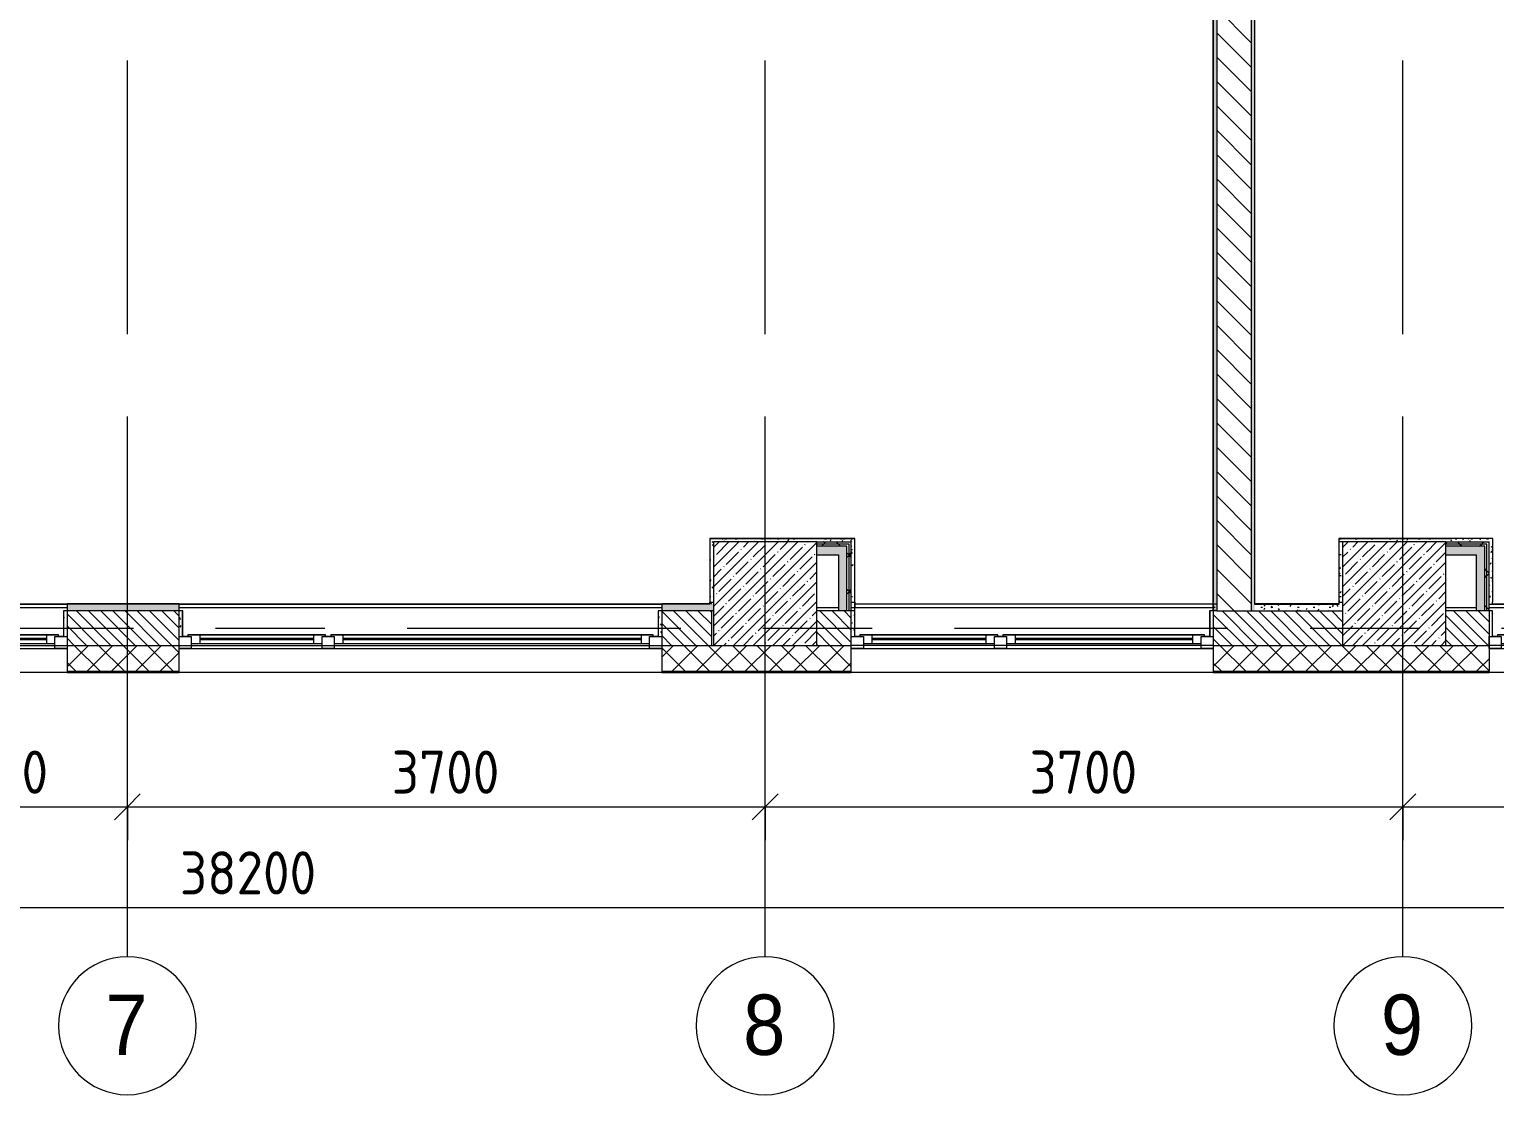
# Model space of a CAD drawing. Header units: millimetres. Extents: x -3456 to 185767, y -8553 to 29000.
# Drawn here: x 17941 to 26443, y -2706 to 3474 of the extents above; entities that cross this region are included whole.
import ezdxf

# ---------------------------------------------------------------- set-up
doc = ezdxf.new("R2010")
doc.units = ezdxf.units.MM
doc.linetypes.add('Осевая', pattern=[3175, 635, -476.25, 1587.5, -476.25])
for name, color, linetype, lineweight in [('A-ANNO-DIMS', 7, 'Continuous', 9), ('A-ANNO-DIMS-100', 7, 'Continuous', 9), ('A-GLAZ', 7, 'Continuous', 9), ('A-GLAZ-1', 7, 'Continuous', 13), ('A-WALL', 7, 'Continuous', 9), ('I-WALL', 7, 'Continuous', 9), ('S-COLS', 7, 'Continuous', 9), ('Оси', 7, 'Continuous', 9), ('Оси-1', 7, 'Continuous', 20), ('Оси-2', 7, 'Осевая', 9)]:
    doc.layers.add(name, color=color, linetype=linetype, lineweight=lineweight)
doc.layers.add('A-WALL-1', color=7, linetype='Continuous', lineweight=9, true_color=0x3c3c3c)
doc.layers.add('A-WALL-FNSH-1', color=7, linetype='Continuous', lineweight=9, true_color=0x3c3c3c)
doc.styles.add('Arial', font='arial.ttf', dxfattribs={"width": 0.9, "height": 350})
doc.styles.add('ISOCPEUR', font='isocpeur.ttf', dxfattribs={"width": 0.9, "height": 250})
doc.dimstyles.new('ISO-2_5_0_9К_БОЛЬШОЙ', dxfattribs={"dimscale": 304.8, "dimtxt": 248.995294, "dimasz": 0.492126, "dimexe": 0.393701, "dimexo": 0.984252, "dimgap": 0, "dimtad": 1, "dimdec": 0, "dimrnd": 10, "dimzin": 0, "dimdsep": 46, "dimtxsty": 'ISOCPEUR', "dimblk1": 'OBLIQUE', "dimblk2": 'OBLIQUE', "dimsah": 1, "dimcen": 0.09, "dimdle": 0.393701, "dimazin": 0, "dimtfac": 1, "dimtdec": 4, "dimtix": 1, "dimtmove": 0, "dimatfit": 3, "dimfxl": 1, "dimtvp": 1, "dimtolj": 1, "dimtzin": 0, "dimarcsym": 2})
pattern_1 = [(135, (0, 0), (-35.35534, -35.35534), [])]
pattern_2 = [(0, (0, 0), (121.92, 30.48), [10.058, -81.382, 10.058, -81.382, -487.68]), (0, (0, 0), (121.92, 30.48), [-182.88, 10.058, -172.822, 10.058, -81.382, -213.36]), (0, (0, 0), (121.92, 30.48), [-457.2, 10.058, -50.902, 10.058, -142.342]), (120, (45.72, 15.24), (-87.356454, 90.345817), [10.058, -81.382, 10.058, -81.382, -487.68]), (120, (45.72, 15.24), (-87.356454, 90.345817), [-182.88, 10.058, -172.822, 10.058, -81.382, -213.36]), (120, (45.72, 15.24), (-87.356454, 90.345817), [-457.2, 10.058, -50.902, 10.058, -142.342]), (240, (60.96, 76.2), (-34.563546, -120.825817), [10.058, -81.382, 10.058, -81.382, -487.68]), (240, (60.96, 76.2), (-34.563546, -120.825817), [-182.88, 10.058, -172.822, 10.058, -81.382, -213.36]), (240, (60.96, 76.2), (-34.563546, -120.825817), [-457.2, 10.058, -50.902, 10.058, -142.342])]
pattern_3 = [(45, (0, 0), (-106.066, 106.066), []), (135, (0, 0), (-106.066, -106.066), [])]

# ---------------------------------------------------------------- blocks, each defined once
blk = doc.blocks.new('BSC_Колонна _Прямоугольная - 600х600-V1-План заполнения и маркировки дверных проемов 2 этажа в осях 1-12')
at = {"layer": 'S-COLS'}
h = blk.add_hatch(dxfattribs=at)
h.set_pattern_fill('FP_3', color=256, style=0, pattern_type=2)
h.set_pattern_definition([(45, (-25860, -200), (-57.02463, 57.02463), []), (45, (-25802.975, -200), (-57.02463, 57.02463), [100.806, -20.161, 3.353, -16.808])])
h.paths.add_polyline_path([(-300, -300), (300, -300), (300, 300), (-300, 300), (-300, -13.6)])
for p, q in [((300, 300), (-300, 300)), ((-300, 300), (-300, -300)), ((300, -300), (300, 300)), ((-300, -300), (300, -300))]:
    blk.add_line(p, q, dxfattribs=at)
blk = doc.blocks.new('120_Окно_СКБ_2Ст - 120_Окно_СКБ_2Ст 2800х2500_створка_-22445922-План заполнения и маркировки дверных проемов 2 этажа в осях 1-12')
at = {"layer": 'A-GLAZ'}
for p, q in [((1400, -57), (-1400, -57)), ((-1380, -127), (-1350, -127)), ((-1280, -107), (450, -107)), ((450, -117), (-1280, -117)), ((520, -127), (550, -127)), ((620, -107), (1280, -107)), ((1280, -117), (620, -117)), ((1350, -127), (1380, -127))]:
    blk.add_line(p, q, dxfattribs=at)
at = {"layer": 'A-GLAZ-1'}
for p, q in [((-1400, -127), (-1400, -57)), ((-1400, -57), (-1330, -57)), ((-1330, -57), (-1330, -127)), ((500, -127), (500, -57)), ((500, -57), (570, -57)), ((570, -57), (570, -127)), ((1330, -127), (1330, -57)), ((1330, -57), (1400, -57)), ((1400, -57), (1400, -127)), ((-1330, -127), (-1400, -127)), ((-1330, -127), (-1350, -127)), ((-1350, -127), (-1350, -137)), ((-1350, -137), (520, -137)), ((520, -137), (-1350, -137)), ((500, -87), (-1330, -87)), ((-1330, -87), (-1330, -127)), ((-1280, -137), (-1280, -87)), ((450, -137), (450, -87)), ((500, -127), (500, -87)), ((570, -127), (500, -127)), ((520, -127), (500, -127)), ((520, -137), (520, -127)), ((570, -127), (550, -127)), ((550, -127), (550, -137)), ((550, -137), (1350, -137)), ((1350, -137), (550, -137)), ((1330, -87), (570, -87)), ((570, -87), (570, -127)), ((620, -137), (620, -87)), ((1280, -137), (1280, -87)), ((1330, -127), (1330, -87)), ((1400, -127), (1330, -127)), ((1350, -127), (1330, -127)), ((1350, -137), (1350, -127))]:
    blk.add_line(p, q, dxfattribs=at)
blk = doc.blocks.new('120_Окно_СКБ_2Ст - 120_Окно_СКБ_2Ст 2800х2500 4-24273432-План заполнения и маркировки дверных проемов 2 этажа в осях 1-12')
at = {"layer": 'A-GLAZ'}
for p, q in [((1400, -57), (-1400, -57)), ((-1400, -127), (-1350, -127)), ((-1280, -107), (-620, -107)), ((-620, -117), (-1280, -117)), ((-550, -127), (-520, -127)), ((-450, -107), (1280, -107)), ((1280, -117), (-450, -117)), ((1350, -127), (1380, -127))]:
    blk.add_line(p, q, dxfattribs=at)
at = {"layer": 'A-GLAZ-1'}
for p, q in [((-1400, -127), (-1400, -57)), ((-1400, -57), (-1330, -57)), ((-1330, -57), (-1330, -127)), ((-570, -127), (-570, -57)), ((-570, -57), (-500, -57)), ((-500, -57), (-500, -127)), ((1330, -127), (1330, -57)), ((1330, -57), (1400, -57)), ((1400, -57), (1400, -127)), ((-1330, -127), (-1400, -127)), ((-1330, -127), (-1350, -127)), ((-1350, -127), (-1350, -137)), ((-1350, -137), (-550, -137)), ((-550, -137), (-1350, -137)), ((-570, -87), (-1330, -87)), ((-1330, -87), (-1330, -127)), ((-1280, -137), (-1280, -87)), ((-620, -137), (-620, -87)), ((-570, -127), (-570, -87)), ((-500, -127), (-570, -127)), ((-550, -127), (-570, -127)), ((-550, -137), (-550, -127)), ((-500, -127), (-520, -127)), ((-520, -127), (-520, -137)), ((-520, -137), (1350, -137)), ((1350, -137), (-520, -137)), ((1330, -87), (-500, -87)), ((-500, -87), (-500, -127)), ((-450, -137), (-450, -87)), ((1280, -137), (1280, -87)), ((1330, -127), (1330, -87)), ((1400, -127), (1330, -127)), ((1350, -127), (1330, -127)), ((1350, -137), (1350, -127))]:
    blk.add_line(p, q, dxfattribs=at)
blk = doc.blocks.new('120_Окно_СКБ_1Ст - 120_Окно_СКБ_1Ст 900х2500_h_-V55-План заполнения и маркировки дверных проемов 2 этажа в осях 1-12')
at = {"layer": 'A-GLAZ'}
for p, q in [((450, -57), (-450, -57)), ((-430, -127), (-400, -127)), ((-330, -107), (330, -107)), ((330, -117), (-330, -117)), ((400, -127), (450, -127))]:
    blk.add_line(p, q, dxfattribs=at)
at = {"layer": 'A-GLAZ-1'}
for p, q in [((-450, -127), (-450, -57)), ((-450, -57), (-380, -57)), ((-380, -57), (-380, -127)), ((380, -127), (380, -57)), ((380, -57), (450, -57)), ((450, -57), (450, -127)), ((-380, -127), (-450, -127)), ((-380, -127), (-400, -127)), ((-400, -127), (-400, -137)), ((-400, -137), (400, -137)), ((400, -137), (-400, -137)), ((380, -87), (-380, -87)), ((-380, -87), (-380, -127)), ((-330, -137), (-330, -87)), ((330, -137), (330, -87)), ((380, -127), (380, -87)), ((450, -127), (380, -127)), ((400, -127), (380, -127)), ((400, -137), (400, -127))]:
    blk.add_line(p, q, dxfattribs=at)
blk = doc.blocks.new('120_Окно_СКБ_2Ст - 120_Окно_СКБ_2Ст 2100х2400 _мал створка справа_-22446225-План заполнения и маркировки дверных проемов 2 этажа в осях 1-12')
at = {"layer": 'A-GLAZ'}
for p, q in [((1050, -57), (-1050, -57)), ((-1030, -127), (-1000, -127)), ((-930, -107), (100, -107)), ((100, -117), (-930, -117)), ((170, -127), (200, -127)), ((270, -107), (930, -107)), ((930, -117), (270, -117)), ((1000, -127), (1030, -127))]:
    blk.add_line(p, q, dxfattribs=at)
at = {"layer": 'A-GLAZ-1'}
for p, q in [((-1050, -127), (-1050, -57)), ((-1050, -57), (-980, -57)), ((-980, -57), (-980, -127)), ((150, -127), (150, -57)), ((150, -57), (220, -57)), ((220, -57), (220, -127)), ((980, -127), (980, -57)), ((980, -57), (1050, -57)), ((1050, -57), (1050, -127)), ((-980, -127), (-1050, -127)), ((-980, -127), (-1000, -127)), ((-1000, -127), (-1000, -137)), ((-1000, -137), (170, -137)), ((170, -137), (-1000, -137)), ((150, -87), (-980, -87)), ((-980, -87), (-980, -127)), ((-930, -137), (-930, -87)), ((100, -137), (100, -87)), ((150, -127), (150, -87)), ((220, -127), (150, -127)), ((170, -127), (150, -127)), ((170, -137), (170, -127)), ((220, -127), (200, -127)), ((200, -127), (200, -137)), ((200, -137), (1000, -137)), ((1000, -137), (200, -137)), ((980, -87), (220, -87)), ((220, -87), (220, -127)), ((270, -137), (270, -87)), ((930, -137), (930, -87)), ((980, -127), (980, -87)), ((1050, -127), (980, -127)), ((1000, -127), (980, -127)), ((1000, -137), (1000, -127))]:
    blk.add_line(p, q, dxfattribs=at)
blk = doc.blocks.new('BSC_Колонна _Прямоугольная - 600х600-V57-План заполнения и маркировки дверных проемов 2 этажа в осях 1-12')
at = {"layer": 'S-COLS'}
h = blk.add_hatch(dxfattribs=at)
h.set_pattern_fill('FP_70', color=256, style=0, pattern_type=2)
h.set_pattern_definition([(45, (-22210, -200), (-57.02463, 57.02463), []), (45, (-22152.975, -200), (-57.02463, 57.02463), [100.806, -20.161, 3.353, -16.808])])
h.paths.add_polyline_path([(-300, -300), (300, -300), (300, 300), (-300, 300), (-300, -13.6)])
for p, q in [((300, 300), (-300, 300)), ((-300, 300), (-300, -300)), ((300, -300), (300, 300)), ((-300, -300), (300, -300))]:
    blk.add_line(p, q, dxfattribs=at)
blk = doc.blocks.new('Ось сетки - D8-29747960-План заполнения и маркировки дверных проемов 2 этажа в осях 1-12')
at = {"layer": 'Оси-1'}
for start, end in [(360, 180), (180, 360)]:
    blk.add_arc((0, 0), 4, start, end, dxfattribs=at)
blk = doc.blocks.new('DIMBLOCK6-План заполнения и маркировки дверных проемов 2 этажа в осях 1-12')
at = {"layer": 'A-ANNO-DIMS-100'}
for p, q in [((17010, -1230.7), (17010, -916.8)), ((18510, -1230.7), (18510, -916.8)), ((17010, -1036.8), (18510, -1036.8)), ((17010, -1036.8), (17010, -1230.7)), ((18510, -1036.8), (18510, -1230.7))]:
    blk.add_line(p, q, dxfattribs=at)
at = {"layer": 'A-ANNO-DIMS-100', "lineweight": 20}
for p, q in [((17010, -1036.8), (17085, -961.8)), ((18510, -1036.8), (18585, -961.8)), ((17010, -1036.8), (16935, -1111.8)), ((18510, -1036.8), (18435, -1111.8))]:
    blk.add_line(p, q, dxfattribs=at)
at = {"layer": 'A-ANNO-DIMS-100', "color": 0, "insert": (17465.5, -710.2), "char_height": 250, "width": 706.764, "attachment_point": 1, "line_spacing_factor": 1.149209, "style": 'ISOCPEUR'}
blk.add_mtext('1500', dxfattribs=at)
blk = doc.blocks.new('_Oblique')
at = {"color": 0, "linetype": 'ByBlock', "lineweight": -2}
blk.add_line((-0.5, -0.5), (0.5, 0.5), dxfattribs=at)
blk = doc.blocks.new('DIMBLOCK7-План заполнения и маркировки дверных проемов 2 этажа в осях 1-12')
at = {"layer": 'A-ANNO-DIMS-100'}
for p, q in [((18510, -1230.7), (18510, -916.8)), ((22210, -1230.7), (22210, -916.8)), ((18510, -1036.8), (22210, -1036.8)), ((18510, -1036.8), (18510, -1230.7)), ((22210, -1036.8), (22210, -1230.7))]:
    blk.add_line(p, q, dxfattribs=at)
at = {"layer": 'A-ANNO-DIMS-100', "lineweight": 20}
for p, q in [((18510, -1036.8), (18585, -961.8)), ((22210, -1036.8), (22285, -961.8)), ((18510, -1036.8), (18435, -1111.8)), ((22210, -1036.8), (22135, -1111.8))]:
    blk.add_line(p, q, dxfattribs=at)
at = {"layer": 'A-ANNO-DIMS-100', "color": 0, "insert": (20044, -710.2), "char_height": 250, "width": 758.478, "attachment_point": 1, "line_spacing_factor": 1.149209, "style": 'ISOCPEUR'}
blk.add_mtext('3700', dxfattribs=at)
blk = doc.blocks.new('DIMBLOCK8-План заполнения и маркировки дверных проемов 2 этажа в осях 1-12')
at = {"layer": 'A-ANNO-DIMS-100'}
for p, q in [((22210, -1230.7), (22210, -916.8)), ((25910, -1230.7), (25910, -916.8)), ((22210, -1036.8), (25910, -1036.8)), ((22210, -1036.8), (22210, -1230.7)), ((25910, -1036.8), (25910, -1230.7))]:
    blk.add_line(p, q, dxfattribs=at)
at = {"layer": 'A-ANNO-DIMS-100', "lineweight": 20}
for p, q in [((22210, -1036.8), (22285, -961.8)), ((25910, -1036.8), (25985, -961.8)), ((22210, -1036.8), (22135, -1111.8)), ((25910, -1036.8), (25835, -1111.8))]:
    blk.add_line(p, q, dxfattribs=at)
at = {"layer": 'A-ANNO-DIMS-100', "color": 0, "insert": (23744, -710.2), "char_height": 250, "width": 758.478, "attachment_point": 1, "line_spacing_factor": 1.149209, "style": 'ISOCPEUR'}
blk.add_mtext('3700', dxfattribs=at)
blk = doc.blocks.new('DIMBLOCK9-План заполнения и маркировки дверных проемов 2 этажа в осях 1-12')
at = {"layer": 'A-ANNO-DIMS-100'}
for p, q in [((25910, -1230.7), (25910, -916.8)), ((29610, -1230.7), (29610, -916.8)), ((25910, -1036.8), (29610, -1036.8)), ((25910, -1036.8), (25910, -1230.7)), ((29610, -1036.8), (29610, -1230.7))]:
    blk.add_line(p, q, dxfattribs=at)
at = {"layer": 'A-ANNO-DIMS-100', "lineweight": 20}
for p, q in [((25910, -1036.8), (25985, -961.8)), ((29610, -1036.8), (29685, -961.8)), ((25910, -1036.8), (25835, -1111.8)), ((29610, -1036.8), (29535, -1111.8))]:
    blk.add_line(p, q, dxfattribs=at)
at = {"layer": 'A-ANNO-DIMS-100', "color": 0, "insert": (27444, -710.2), "char_height": 250, "width": 758.478, "attachment_point": 1, "line_spacing_factor": 1.149209, "style": 'ISOCPEUR'}
blk.add_mtext('3700', dxfattribs=at)
blk = doc.blocks.new('DIMBLOCK25-План заполнения и маркировки дверных проемов 2 этажа в осях 1-12')
at = {"layer": 'A-ANNO-DIMS-100'}
for p, q in [((110, -1815.2), (110, -1501.2)), ((38310, -1815.2), (38310, -1501.2)), ((-10, -1621.2), (38430, -1621.2)), ((110, -1621.2), (110, -1815.2)), ((38310, -1621.2), (38310, -1815.2))]:
    blk.add_line(p, q, dxfattribs=at)
at = {"layer": 'A-ANNO-DIMS-100', "lineweight": 20}
for p, q in [((110, -1621.2), (185, -1546.2)), ((38310, -1621.2), (38385, -1546.2)), ((110, -1621.2), (35, -1696.2)), ((38310, -1621.2), (38235, -1696.2))]:
    blk.add_line(p, q, dxfattribs=at)
at = {"layer": 'A-ANNO-DIMS-100', "color": 0, "insert": (18815, -1294.6), "char_height": 250, "width": 948.097, "attachment_point": 1, "line_spacing_factor": 1.149209, "style": 'ISOCPEUR'}
blk.add_mtext('38200', dxfattribs=at)

msp = doc.modelspace()

# ---------------------------------------------------------------- hatches: boundary and pattern name
at = {"layer": 'A-WALL'}
h = msp.add_hatch(dxfattribs=at)
h.set_pattern_fill('FP_18', color=256, style=0, pattern_type=2)
h.set_pattern_definition(pattern_1)
h.paths.add_polyline_path([(21900, -100), (21900, 100), (21610, 100), (21610, -100)])
h.paths.add_polyline_path([(18160, -100), (18810, -100), (18810, 100), (18160, 100)])
h = msp.add_hatch(dxfattribs=at)
h.set_pattern_fill('FP_18', color=256, style=0, pattern_type=2)
h.set_pattern_definition(pattern_1)
h.paths.add_polyline_path([(24810, -100), (25560, -100), (25560, 100), (24810, 100)])
h.paths.add_polyline_path([(22510, -100), (22710, -100), (22710, 100), (22510, 100)])
h = msp.add_hatch(dxfattribs=at)
h.set_pattern_fill('FP_18', color=256, style=0, pattern_type=2)
h.set_pattern_definition(pattern_1)
h.paths.add_polyline_path([(26409.7, -100), (26409.7, 100), (26160, 100), (26160, -100)])
h = msp.add_hatch(dxfattribs=at)
h.set_pattern_fill('FP_14', color=256, style=0, pattern_type=2)
h.set_pattern_definition([(45, (0, 0), (-70.71068, 70.71068), []), (135, (0, 0), (-70.71068, -70.71068), [])])
h.paths.add_polyline_path([(33610, -250), (33870, -250), (33870, -100), (33010, -100), (33010, -250)])
h.paths.add_polyline_path([(38607.7, -250), (38607.7, -100), (37990, -100), (37990, -250), (38540, -250)])
h.paths.add_polyline_path([(34770, -250), (35890, -250), (35890, -100), (34770, -100)])
h.paths.add_polyline_path([(26160, -250), (26409.7, -250), (26409.7, -100), (24810, -100), (24810, -250), (25611, -250)])
h.paths.add_polyline_path([(21610, -250), (22710, -250), (22710, -100), (21610, -100)])
h.paths.add_polyline_path([(18160, -250), (18810, -250), (18810, -100), (18160, -100)])
h.paths.add_polyline_path([(11660, -250), (13010, -250), (13010, -100), (11660, -100)])
h.paths.add_polyline_path([(16110, -250), (17260, -250), (17260, -100), (16110, -100)])
h.paths.add_polyline_path([(29809.7, -250), (30910, -250), (30910, -100), (29209.7, -100), (29209.7, -250), (29627.3, -250)])
h.paths.add_polyline_path([(6868.2, -250), (8560, -250), (8560, -100), (4630, -100), (4630, -250)])
h.paths.add_polyline_path([(-260, -250), (3730, -250), (3730, -100), (-260, -100)])
at = {"layer": 'I-WALL'}
h = msp.add_hatch(dxfattribs=at)
h.set_pattern_fill('FP_89', color=256, style=0, pattern_type=2)
h.set_pattern_definition(pattern_2)
h.paths.add_polyline_path([(24830, 100), (24830, 7700), (24810, 7700), (24810, 100)])
h = msp.add_hatch(dxfattribs=at)
h.set_pattern_fill('FP_13', color=256, style=0, pattern_type=2)
h.set_pattern_definition([(135, (0, 0), (-70.71068, -70.71068), [])])
h.paths.add_polyline_path([(24830, 100), (25030, 100), (25030, 7700), (24830, 7700), (24830, 140)])
h = msp.add_hatch(dxfattribs=at)
h.set_pattern_fill('FP_89', color=256, style=0, pattern_type=2)
h.set_pattern_definition(pattern_2)
h.paths.add_polyline_path([(25050, 100), (25050, 7080), (25030, 7080), (25030, 100)])
h = msp.add_hatch(dxfattribs=at)
h.set_pattern_fill('FP_89', color=256, style=0, pattern_type=2)
h.set_pattern_definition(pattern_2)
h.paths.add_polyline_path([(21910, 500), (22710, 500), (22710, 520), (21890, 520), (21890, 500)])
h = msp.add_hatch(dxfattribs=at)
h.set_pattern_fill('FP_89', color=256, style=0, pattern_type=2)
h.set_pattern_definition(pattern_2)
h.paths.add_polyline_path([(22710, 150), (22730, 150), (22730, 520), (22710, 520), (22710, 186.4)])
h = msp.add_hatch(dxfattribs=at)
h.set_pattern_fill('FP_89', color=256, style=0, pattern_type=2)
h.set_pattern_definition(pattern_2)
h.paths.add_polyline_path([(25540, 140), (25560, 140), (25560, 520), (25540, 520), (25540, 141)])
h = msp.add_hatch(dxfattribs=at)
h.set_pattern_fill('FP_89', color=256, style=0, pattern_type=2)
h.set_pattern_definition(pattern_2)
h.paths.add_polyline_path([(26430, 500), (26430, 520), (25560, 520), (25560, 500), (26410, 500)])
h = msp.add_hatch(dxfattribs=at)
h.set_pattern_fill('FP_89', color=256, style=0, pattern_type=2)
h.set_pattern_definition(pattern_2)
h.paths.add_polyline_path([(21910, 140), (21910, 500), (21890, 500), (21890, 140)])
h = msp.add_hatch(dxfattribs=at)
h.set_pattern_fill('FP_89', color=256, style=0, pattern_type=2)
h.set_pattern_definition(pattern_2)
h.paths.add_polyline_path([(21890, 150), (21910, 150), (21910, 500), (21890, 500), (21890, 186.4)])
h = msp.add_hatch(dxfattribs=at)
h.set_pattern_fill('FP_90', color=256, style=0, pattern_type=2)
h.set_pattern_definition(pattern_3)
h.paths.add_polyline_path([(22685, 487.5), (22697.5, 487.5), (22697.5, 500), (22510, 500), (22510, 487.5), (22635, 487.5)])
h = msp.add_hatch(dxfattribs=at)
h.set_pattern_fill('FP_90', color=256, style=0, pattern_type=2)
h.set_pattern_definition(pattern_3)
h.paths.add_polyline_path([(22685, 475), (22685, 487.5), (22510, 487.5), (22510, 475), (22635, 475)])
for points in [[(22510, 425), (22635, 425), (22635, 475), (22510, 475)], [(22635, 100), (22685, 100), (22685, 475), (22635, 475), (22635, 186.4)], [(26160, 425), (26335, 425), (26335, 475), (26160, 475)], [(26335, 100), (26385, 100), (26385, 475), (26335, 475), (26335, 186.4)]]:
    msp.add_hatch(color=256, dxfattribs=at).paths.add_polyline_path(points)
h = msp.add_hatch(dxfattribs=at)
h.set_pattern_fill('FP_90', color=256, style=0, pattern_type=2)
h.set_pattern_definition(pattern_3)
h.paths.add_polyline_path([(22685, 100), (22697.5, 100), (22697.5, 487.5), (22685, 487.5), (22685, 186.4)])
h = msp.add_hatch(dxfattribs=at)
h.set_pattern_fill('FP_90', color=256, style=0, pattern_type=2)
h.set_pattern_definition(pattern_3)
h.paths.add_polyline_path([(22697.5, 100), (22710, 100), (22710, 500), (22697.5, 500), (22697.5, 186.4)])
h = msp.add_hatch(dxfattribs=at)
h.set_pattern_fill('FP_89', color=256, style=0, pattern_type=2)
h.set_pattern_definition(pattern_2)
h.paths.add_polyline_path([(25540, 150), (25560, 150), (25560, 500), (25540, 500), (25540, 186.4)])
h = msp.add_hatch(dxfattribs=at)
h.set_pattern_fill('FP_90', color=256, style=0, pattern_type=2)
h.set_pattern_definition(pattern_3)
h.paths.add_polyline_path([(26335, 487.5), (26397.5, 487.5), (26397.5, 500), (26160, 500), (26160, 487.5)])
h = msp.add_hatch(dxfattribs=at)
h.set_pattern_fill('FP_90', color=256, style=0, pattern_type=2)
h.set_pattern_definition(pattern_3)
h.paths.add_polyline_path([(26335, 475), (26385, 475), (26385, 487.5), (26160, 487.5), (26160, 475)])
h = msp.add_hatch(dxfattribs=at)
h.set_pattern_fill('FP_90', color=256, style=0, pattern_type=2)
h.set_pattern_definition(pattern_3)
h.paths.add_polyline_path([(26385, 100), (26397.5, 100), (26397.5, 487.5), (26385, 487.5), (26385, 186.4)])
h = msp.add_hatch(dxfattribs=at)
h.set_pattern_fill('FP_90', color=256, style=0, pattern_type=2)
h.set_pattern_definition(pattern_3)
h.paths.add_polyline_path([(26397.5, 100), (26410, 100), (26410, 500), (26397.5, 500), (26397.5, 186.4)])
h = msp.add_hatch(dxfattribs=at)
h.set_pattern_fill('FP_89', color=256, style=0, pattern_type=2)
h.set_pattern_definition(pattern_2)
h.paths.add_polyline_path([(26410, 140), (26430, 140), (26430, 500), (26410, 500), (26410, 186.4)])
h = msp.add_hatch(dxfattribs=at)
h.set_pattern_fill('FP_89', color=256, style=0, pattern_type=2)
h.set_pattern_definition(pattern_2)
h.paths.add_polyline_path([(18140, -48), (18160, -48), (18160, 100), (18140, 100)])
h = msp.add_hatch(dxfattribs=at)
h.set_pattern_fill('FP_89', color=256, style=0, pattern_type=2)
h.set_pattern_definition(pattern_2)
h.paths.add_polyline_path([(21900, 100), (21910, 100), (21910, 140), (21610, 140), (21610, 100)])
h.paths.add_polyline_path([(18810, 100), (18810, 140), (18160, 140), (18160, 100)])
h = msp.add_hatch(dxfattribs=at)
h.set_pattern_fill('FP_89', color=256, style=0, pattern_type=2)
h.set_pattern_definition(pattern_2)
h.paths.add_polyline_path([(18810, -48), (18830, -48), (18830, 100), (18810, 100)])
h = msp.add_hatch(dxfattribs=at)
h.set_pattern_fill('FP_89', color=256, style=0, pattern_type=2)
h.set_pattern_definition(pattern_2)
h.paths.add_polyline_path([(21594.7, -48), (21610, -48), (21610, 100), (21590, 100), (21590, -48)])
h = msp.add_hatch(dxfattribs=at)
h.set_pattern_fill('FP_89', color=256, style=0, pattern_type=2)
h.set_pattern_definition(pattern_2)
h.paths.add_polyline_path([(22710, -48), (22730, -48), (22730, 100), (22710, 100)])
h = msp.add_hatch(dxfattribs=at)
h.set_pattern_fill('FP_89', color=256, style=0, pattern_type=2)
h.set_pattern_definition(pattern_2)
h.paths.add_polyline_path([(24790, -48), (24810, -48), (24810, 100), (24790, 100)])
h = msp.add_hatch(dxfattribs=at)
h.set_pattern_fill('FP_89', color=256, style=0, pattern_type=2)
h.set_pattern_definition(pattern_2)
h.paths.add_polyline_path([(24830, 100), (24830, 140), (24810, 140), (24810, 100)])
h = msp.add_hatch(dxfattribs=at)
h.set_pattern_fill('FP_89', color=256, style=0, pattern_type=2)
h.set_pattern_definition(pattern_2)
h.paths.add_polyline_path([(25050, 100), (25560, 100), (25560, 140), (25050, 140)])
h = msp.add_hatch(dxfattribs=at)
h.set_pattern_fill('FP_89', color=256, style=0, pattern_type=2)
h.set_pattern_definition(pattern_2)
h.paths.add_polyline_path([(26409.7, -48), (26429.7, -48), (26429.7, 100), (26409.7, 100)])

# ---------------------------------------------------------------- linework, layer by layer
at = {"layer": 'A-WALL'}
for p, q in [((24810, 100), (24810, 7680)), ((25030, 7700), (25030, 100)), ((25050, 6180), (25050, 140)), ((22697.5, 487.5), (22510, 487.5)), ((22685, 475), (22510, 475)), ((22685, 100), (22685, 475)), ((22697.5, 100), (22697.5, 487.5)), ((26397.5, 487.5), (26160, 487.5)), ((26385, 475), (26160, 475)), ((26385, 100), (26385, 475)), ((26397.5, 100), (26397.5, 487.5)), ((18830, 100), (18140, 100)), ((21910, 100), (21590, 100)), ((21890, 140), (21610, 140)), ((21890, 140), (21890, 150)), ((24830, 100), (25560, 100)), ((25050, 140), (25540, 140)), ((25540, 140), (25540, 150)), ((11660, -100), (21910, -100)), ((22510, -100), (22710, -100)), ((24810, -100), (25560, -100)), ((26160, -100), (26409.7, -100)), ((18160, -250), (18810, -250)), ((18160, -253), (18810, -253)), ((21610, -250), (22710, -250)), ((21610, -253), (22710, -253)), ((24810, -250), (26409.7, -250)), ((24810, -253), (26409.7, -253)), ((18160, -258), (17260, -258)), ((21610, -258), (18810, -258)), ((24810, -258), (22710, -258)), ((29209.7, -258), (26409.7, -258))]:
    msp.add_line(p, q, dxfattribs=at)
at = {"layer": 'A-WALL-1'}
for p, q in [((24830, 7700), (24830, 100)), ((21890, 520), (21890, 150)), ((22730, 150), (22730, 520)), ((26430, 520), (26180.5, 520)), ((22510, 500), (22710, 500)), ((22710, -250), (22710, 500)), ((25560, 500), (25540, 500)), ((26160, 500), (26410, 500)), ((26410, 100), (26410, 500)), ((22510, 425), (22635, 425)), ((22635, 425), (22635, 100)), ((26160, 425), (26335, 425)), ((26335, 425), (26335, 100)), ((18140, 100), (18140, -48)), ((18160, 140), (18160, -250)), ((18810, 140), (18160, 140)), ((18810, -250), (18810, 140)), ((18830, -48), (18830, 100)), ((21590, 100), (21590, -48)), ((21610, 140), (21610, -250)), ((21890, 150), (21910, 150)), ((21900, -100), (21900, 100)), ((22730, 100), (22510, 100)), ((22710, 150), (22730, 150)), ((22730, -48), (22730, 100)), ((24830, 100), (24790, 100)), ((24790, 100), (24790, -48)), ((24810, 140), (24810, -250)), ((24830, 140), (24810, 140)), ((25540, 160.5), (25540, 150)), ((25540, 150), (25560, 150)), ((26429.7, 100), (26160, 100)), ((26409.7, 100), (26409.7, -250)), ((26410, 140), (26430, 140)), ((26429.7, -48), (26429.7, 100)), ((26430, 140), (26430, 150)), ((18140, -48), (18160, -48)), ((18810, -48), (18830, -48)), ((21590, -48), (21610, -48)), ((22710, -48), (22730, -48)), ((24790, -48), (24810, -48)), ((26409.7, -48), (26429.7, -48))]:
    msp.add_line(p, q, dxfattribs=at)
at = {"layer": 'A-WALL-FNSH-1'}
for p, q in [((24809, 7679), (24809, 150)), ((25051, 141), (25051, 6180)), ((21890, 520.5), (21889, 520.5)), ((21889, 520.5), (21889, 141)), ((21889, 520), (22730, 520)), ((22731, 521), (21890, 521)), ((21890, 521), (21890, 520.5)), ((22731, 150), (22731, 521)), ((25539, 521), (25539, 141)), ((26431, 521), (25539, 521)), ((25539, 520), (26180.5, 520)), ((25540, 160.5), (25540, 520)), ((26180.5, 520), (26180.5, 521)), ((26430, 520), (26430, 150)), ((26431, 150), (26431, 521)), ((18140, 100), (18139, 100)), ((18139, 100), (18139, -48)), ((18810, 141), (18160, 141)), ((18160, 141), (18160, 140)), ((18810, 140), (18810, 141)), ((18831, 100), (18830, 100)), ((18831, -48), (18831, 100)), ((21590, 100), (21589, 100)), ((21589, 100), (21589, -48)), ((21889, 141), (21610, 141)), ((21610, 141), (21610, 140)), ((21889, 160.5), (21890, 160.5)), ((22730, 150), (22731, 150)), ((22731, 100), (22730, 100)), ((22731, -48), (22731, 100)), ((24790, 100), (24789, 100)), ((24789, 100), (24789, -48)), ((25539, 141), (25051, 141)), ((25539, 160.5), (25540, 160.5)), ((26430.7, 100), (26429.7, 100)), ((26430, 150), (26431, 150)), ((26430.7, -48), (26430.7, 100)), ((18139, -48), (18140, -48)), ((18830, -48), (18831, -48)), ((21589, -48), (21590, -48)), ((22730, -48), (22731, -48)), ((24789, -48), (24790, -48)), ((26429.7, -48), (26430.7, -48)), ((18160, -250), (18160, -258)), ((18810, -258), (18810, -250)), ((21610, -250), (21610, -258)), ((22710, -258), (22710, -250)), ((24810, -250), (24810, -258)), ((26409.7, -258), (26409.7, -250)), ((18160, -258), (18810, -258)), ((21610, -258), (22710, -258)), ((24810, -258), (26409.7, -258))]:
    msp.add_line(p, q, dxfattribs=at)
at = {"layer": 'I-WALL'}
for p, q in [((17260, 120), (18160, 120)), ((17281, 141), (18160, 141)), ((17281, 140), (18160, 140)), ((18810, 141), (21610, 141)), ((18810, 140), (21610, 140)), ((18810, 120), (21610, 120)), ((22510, 120), (22635, 120)), ((22710, 120), (24810, 120)), ((22730, 100), (22730, 150)), ((24810, 140), (22730, 140)), ((22731, 150), (22731, 141)), ((22731, 141), (24809, 141)), ((22731, 140), (22731, 120)), ((24810, 150), (24809, 150)), ((24809, 141), (24809, 150)), ((26160, 120), (26335, 120)), ((26410, 120), (29209.7, 120)), ((26430, 141), (29188.7, 141)), ((26430, 140), (29189.7, 140)), ((24810, -100), (22710, -100)), ((29209.7, -100), (26409.7, -100))]:
    msp.add_line(p, q, dxfattribs=at)
at = {"layer": 'Оси'}
for p, q in [((18510, -1906.3), (18510, 593.7)), ((22210, -1906.3), (22210, 593.7)), ((25910, -1906.3), (25910, 593.7))]:
    msp.add_line(p, q, dxfattribs=at)
at = {"layer": 'Оси-2'}
for p, q in [((18510, 593.7), (18510, 24898.1)), ((22210, 593.7), (22210, 24898.1)), ((25910, 593.7), (25910, 24898.1)), ((-28.5, 0), (36281, 0))]:
    msp.add_line(p, q, dxfattribs=at)

# ---------------------------------------------------------------- block references
at = {"layer": 'A-GLAZ', "rotation": 180}
for name, p in [('120_Окно_СКБ_1Ст - 120_Окно_СКБ_1Ст 900х2500_h_-V55-План заполнения и маркировки дверных проемов 2 этажа в осях 1-12', (17710, -175)), ('120_Окно_СКБ_2Ст - 120_Окно_СКБ_2Ст 2800х2500_створка_-22445922-План заполнения и маркировки дверных проемов 2 этажа в осях 1-12', (20210, -175)), ('120_Окно_СКБ_2Ст - 120_Окно_СКБ_2Ст 2100х2400 _мал створка справа_-22446225-План заполнения и маркировки дверных проемов 2 этажа в осях 1-12', (23760, -175)), ('120_Окно_СКБ_2Ст - 120_Окно_СКБ_2Ст 2800х2500 4-24273432-План заполнения и маркировки дверных проемов 2 этажа в осях 1-12', (27809.7, -175))]:
    msp.add_blockref(name, p, dxfattribs=at)
at = {"layer": 'S-COLS'}
for name, p in [('BSC_Колонна _Прямоугольная - 600х600-V57-План заполнения и маркировки дверных проемов 2 этажа в осях 1-12', (22210, 200)), ('BSC_Колонна _Прямоугольная - 600х600-V1-План заполнения и маркировки дверных проемов 2 этажа в осях 1-12', (25860, 200))]:
    msp.add_blockref(name, p, dxfattribs=at)
at = {"layer": 'Оси-1', "xscale": 99.99999999999993, "yscale": 99.99999999999993, "zscale": 99.99999999999993}
for p in [(18510, -2306.3), (22210, -2306.3), (25910, -2306.3)]:
    msp.add_blockref('Ось сетки - D8-29747960-План заполнения и маркировки дверных проемов 2 этажа в осях 1-12', p, dxfattribs=at)

# ---------------------------------------------------------------- texts
at = {"layer": 'Оси', "char_height": 350, "width": 303.038, "attachment_point": 1, "style": 'Arial'}
for s, insert in [('\\fArial|b0|i0|c204|p34|;\\W.9;8', (22082.5, -2125.6)), ('\\fArial|b0|i0|c204|p34|;\\W.9;9', (25782.5, -2125.6)), ('\\fArial|b0|i0|c204|p34|;\\W.9;7', (18382.5, -2125.6))]:
    msp.add_mtext(s, dxfattribs=dict(at, insert=insert))

# ---------------------------------------------------------------- dimensions: what is measured, and where the dimension line sits
at = {"layer": 'A-ANNO-DIMS'}
for base, p1, p2, override, picture, middle in [((18510, -1036.8), (17010, -930.7), (18510, -930.7), {"dimpost": '<>', "dimfxl": 1500}, 'DIMBLOCK6-План заполнения и маркировки дверных проемов 2 этажа в осях 1-12', (17760, -911.8)), ((22210, -1036.8), (18510, -930.7), (22210, -930.7), {"dimpost": '<>', "dimfxl": 3700}, 'DIMBLOCK7-План заполнения и маркировки дверных проемов 2 этажа в осях 1-12', (20360, -911.8)), ((25910, -1036.8), (22210, -930.7), (25910, -930.7), {"dimpost": '<>', "dimfxl": 3700}, 'DIMBLOCK8-План заполнения и маркировки дверных проемов 2 этажа в осях 1-12', (24060, -911.8)), ((29610, -1036.8), (25910, -930.7), (29610, -930.7), {"dimpost": '<>', "dimfxl": 3700}, 'DIMBLOCK9-План заполнения и маркировки дверных проемов 2 этажа в осях 1-12', (27760, -911.8)), ((38310, -1621.2), (110, -1515.2), (38310, -1515.2), {"dimpost": '<>', "dimfxl": 38199.999966}, 'DIMBLOCK25-План заполнения и маркировки дверных проемов 2 этажа в осях 1-12', (19210, -1496.2))]:
    dim = msp.add_linear_dim(base=base, p1=p1, p2=p2, dimstyle='ISO-2_5_0_9К_БОЛЬШОЙ', override=override, dxfattribs=at)
    dim.commit()
    dim.dimension.update_dxf_attribs({"geometry": picture, "text_midpoint": middle})

doc.saveas('drawing.dxf')
